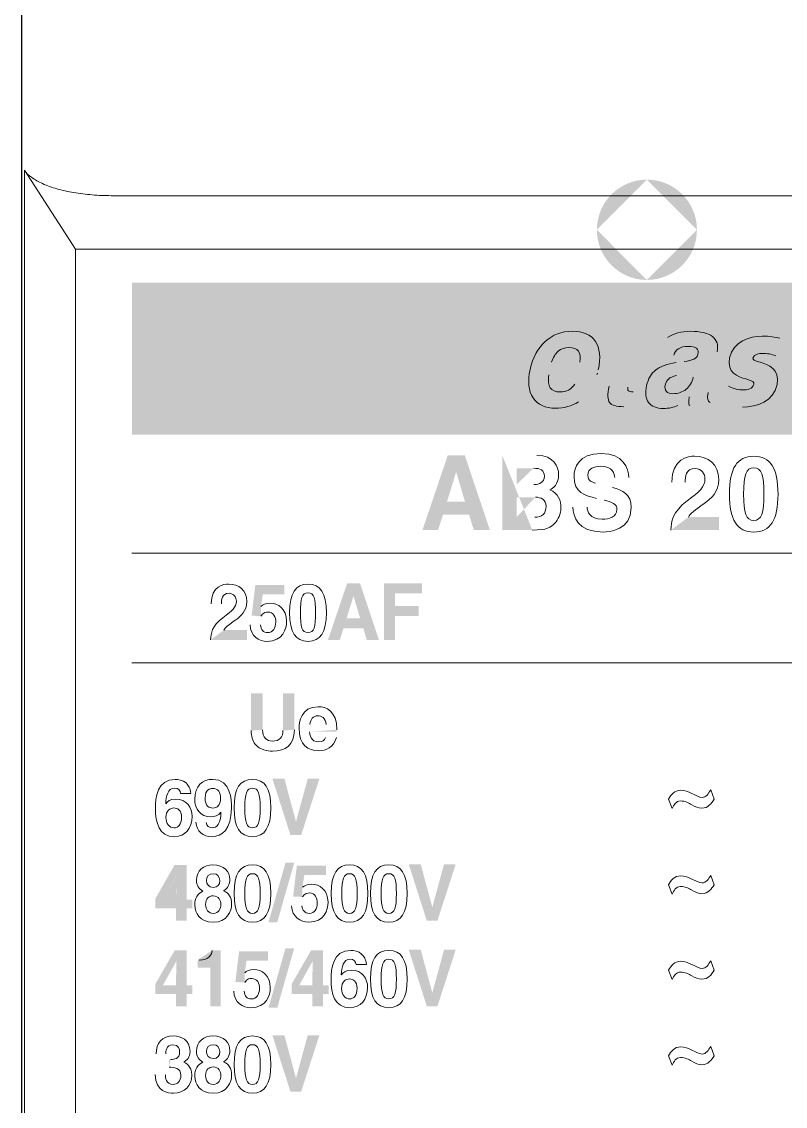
# Model space of a CAD drawing. Header units: millimetres. Extents: x 41 to 1635, y 11 to 1528.
# Drawn here: x 270.23 to 288.5, y 1126.19 to 1152.13 of the extents above; entities that cross this region are included whole.
import ezdxf

# ---------------------------------------------------------------- set-up
doc = ezdxf.new("R2010")
doc.units = ezdxf.units.MM
doc.header["$LTSCALE"] = 8
doc.layers.get('0').update_dxf_attribs({"linetype": 'CONTINUOUS'})
doc.layers.add('PDF3_Geometry', color=7, linetype='CONTINUOUS')
doc.layers.add('PDF3_Solid Fills', color=7, linetype='CONTINUOUS')

# ---------------------------------------------------------------- blocks, each defined once
blk = doc.blocks.new('MCCB')
at = {"layer": 'PDF3_Solid Fills', "true_color": 0xffffff, "transparency": 33554559}
h = blk.add_hatch(color=7, dxfattribs=at)
h.paths.add_polyline_path([(0.00147, -3.44269), (0.00147, -3.45856)], flags=0)
h.paths.add_polyline_path([(-0.01138, -3.4721), (-0.68742, -3.4721), (-0.68742, -3.43065), (-0.73571, -3.43065), (-0.73571, -3.4721), (-1.4246, -3.4721), (-1.4246, -3.43214), (-1.4721, -3.43214), (-1.4721, -3.47286), (-2.14808, -3.4721)], flags=0)
h.paths.add_polyline_path([(-2.16096, -3.45856), (-2.16096, -3.44269)], flags=0)
h.paths.add_polyline_path([(-2.18582, -3.34318), (-2.18582, -0.12864)], flags=0)
h.paths.add_polyline_path([(-2.16096, -0.0291), (-2.16096, -0.01329)], flags=0)
h.paths.add_polyline_path([(-2.14808, 0.00026), (-1.4721, 0.00106), (-1.4721, -0.03968), (-1.4246, -0.03968), (-1.4246, 0.00026), (-0.73571, 0.00026), (-0.73571, -0.04121), (-0.68742, -0.04121), (-0.68742, 0.00026), (-0.01138, 0.00026)], flags=0)
h.paths.add_polyline_path([(0.00147, -0.01329), (0.00147, -0.0291)], flags=0)
h.paths.add_polyline_path([(0.02633, -0.12864), (0.02633, -3.34318)], flags=0)
at = {"layer": 'PDF3_Solid Fills', "true_color": 0x1d407e, "transparency": 33554559}
h = blk.add_hatch(color=156, dxfattribs=at)
h.paths.add_polyline_path([(-1.78763, -1.23022, 0.413689), (-1.81714, -1.20064)], flags=0)
h.paths.add_polyline_path([(-1.81721, -1.25981, 0.414085), (-1.78763, -1.23022)], flags=0)
h.paths.add_polyline_path([(-1.84665, -1.23022, 0.41329), (-1.81721, -1.25981)], flags=0)
h.paths.add_polyline_path([(-1.81707, -1.20064, 0.414085), (-1.84665, -1.23022)], flags=0)
at = {"layer": 'PDF3_Solid Fills', "true_color": 0xffffff, "transparency": 33554559}
blk.add_hatch(color=7, dxfattribs=at).paths.add_polyline_path([(-1.95725, -1.33401), (-1.94471, -1.27654), (-1.92721, -1.27654), (-1.92529, -1.32028), (-1.90446, -1.27654), (-1.88692, -1.27654), (-1.89946, -1.33401), (-1.91053, -1.33401), (-1.9004, -1.28765), (-1.92221, -1.33401), (-1.93431, -1.33401), (-1.93607, -1.28765), (-1.94617, -1.33401)])
h = blk.add_hatch(color=7, dxfattribs=at)
h.paths.add_polyline_path([(-1.82426, -1.33431, 0.008902), (-1.82799, -1.33442)], flags=0)
h.paths.add_polyline_path([(-1.83078, -1.33453, 0.011922), (-1.82799, -1.33442)], flags=0)
h.paths.add_polyline_path([(-1.83946, -1.32247), (-1.83446, -1.2996), (-1.84006, -1.2996), (-1.83831, -1.29164), (-1.83271, -1.29164), (-1.83019, -1.28006), (-1.81893, -1.28006), (-1.82144, -1.29164), (-1.81494, -1.29164), (-1.81667, -1.2996), (-1.82319, -1.2996), (-1.82829, -1.32301)], flags=0)
h.paths.add_polyline_path([(-1.82514, -1.32574), (-1.82238, -1.32574), (-1.82426, -1.33431)], flags=0)
h = blk.add_hatch(color=7, dxfattribs=at)
h.paths.add_polyline_path([(-1.7989, -1.33382, 0.108991), (-1.79219, -1.32878)], flags=0)
h.paths.add_polyline_path([(-1.79518, -1.30794, 0.009339), (-1.79992, -1.30857)], flags=0)
h.paths.add_polyline_path([(-1.80119, -1.30424), (-1.80133, -1.30486), (-1.81197, -1.30486), (-1.81179, -1.30408)], flags=0)
h.paths.add_polyline_path([(-1.80496, -1.29382, 0.19658), (-1.81179, -1.30408)], flags=0)
h.paths.add_polyline_path([(-1.77571, -1.30211), (-1.78097, -1.32621)], flags=0)
h.paths.add_polyline_path([(-1.77987, -1.3321), (-1.78028, -1.33401), (-1.79208, -1.33401)], flags=0)
h.paths.add_polyline_path([(-1.79581, -1.31525, 0.048532), (-1.78897, -1.31317)], flags=0)
h.paths.add_polyline_path([(-1.79581, -1.31525, 0.002804), (-1.79974, -1.31606)], flags=0)
h.paths.add_polyline_path([(-1.78986, -1.31718), (-1.78897, -1.31317)], flags=0)
h = blk.add_hatch(color=7, dxfattribs=at)
h.paths.add_polyline_path([(-1.76892, -1.3224), (-1.77058, -1.32151), (-1.77383, -1.33275), (-1.77232, -1.33315)], flags=0)
h.paths.add_polyline_path([(-1.77232, -1.33315, 0.066115), (-1.76076, -1.33481)], flags=0)
h.paths.add_polyline_path([(-1.74108, -1.30454), (-1.73958, -1.30507), (-1.7364, -1.29468), (-1.73872, -1.29417)], flags=0)
h = blk.add_hatch(color=7, dxfattribs=at)
h.paths.add_polyline_path([(-1.85957, -1.32119), (-1.84829, -1.32119)], flags=0)
h.paths.add_polyline_path([(-1.8575, -1.33168, 0.143208), (-1.84829, -1.32119)], flags=0)
h.paths.add_polyline_path([(-1.84586, -1.31283, 0.00106), (-1.84626, -1.31467)], flags=0)
h.paths.add_polyline_path([(-1.84664, -1.31582), (-1.87493, -1.31582)], flags=0)
h.paths.add_polyline_path([(-1.87332, -1.30837), (-1.85665, -1.30837)], flags=0)
at = {"layer": 'PDF3_Solid Fills', "transparency": 33554559}
h = blk.add_hatch(color=256, dxfattribs=at)
h.paths.add_polyline_path([(-1.94029, -1.40726), (-1.9495, -1.40726), (-1.93458, -1.36322), (-1.9245, -1.36322), (-1.90976, -1.40726), (-1.91926, -1.40726), (-1.92194, -1.39819), (-1.93738, -1.39819)], flags=0)
h.paths.add_polyline_path([(-1.93504, -1.39058), (-1.92439, -1.39058), (-1.92957, -1.37317), (-1.92968, -1.37317)], flags=0)
h = blk.add_hatch(color=256, dxfattribs=at)
h.paths.add_polyline_path([(-1.90242, -1.36322), (-1.88208, -1.36322)], flags=0)
h.paths.add_polyline_path([(-1.88471, -1.40726), (-1.90242, -1.40726), (-1.90242, -1.36322)], flags=0)
h.paths.add_polyline_path([(-1.89403, -1.38046), (-1.88378, -1.38046)], flags=0)
h.paths.add_polyline_path([(-1.88401, -1.37083), (-1.89403, -1.37083), (-1.89403, -1.38046)], flags=0)
h.paths.add_polyline_path([(-1.89403, -1.39967), (-1.88331, -1.39967)], flags=0)
h.paths.add_polyline_path([(-1.8829, -1.38789), (-1.89403, -1.38789), (-1.89403, -1.39967)], flags=0)
h = blk.add_hatch(color=256, dxfattribs=at)
h.paths.add_polyline_path([(-1.79265, -1.39967), (-1.77471, -1.39967), (-1.77471, -1.40726), (-1.80296, -1.40726)], flags=0)
h.paths.add_polyline_path([(-1.79457, -1.37911), (-1.80249, -1.37911)], flags=0)
h = blk.add_hatch(color=256, dxfattribs=at)
h.paths.add_polyline_path([(-1.99822, -1.47201), (-2.00518, -1.47201), (-1.99392, -1.43874), (-1.98629, -1.43874), (-1.97515, -1.47201), (-1.98233, -1.47201), (-1.98436, -1.46515), (-1.99603, -1.46515)], flags=0)
h.paths.add_polyline_path([(-1.99426, -1.4594), (-1.98621, -1.4594), (-1.99013, -1.44625), (-1.99021, -1.44625)], flags=0)
for points in [[(-1.96565, -1.47201), (-1.97225, -1.47201), (-1.97225, -1.43874), (-1.94976, -1.43874), (-1.94976, -1.44463), (-1.96565, -1.44463), (-1.96565, -1.45214), (-1.95174, -1.45214), (-1.95174, -1.45801), (-1.96565, -1.45801)], [(-2.01715, -1.5539), (-2.01028, -1.5539), (-2.02103, -1.58717), (-2.02732, -1.58717), (-2.03797, -1.5539), (-2.03089, -1.5539), (-2.02411, -1.57911), (-2.02403, -1.57911)], [(-1.94364, -1.62954), (-1.94372, -1.62954), (-1.9505, -1.60433), (-1.95758, -1.60433), (-1.94693, -1.6376), (-1.94064, -1.6376), (-1.9299, -1.60433), (-1.93676, -1.60433)], [(-1.93676, -1.65476), (-1.9299, -1.65476), (-1.94064, -1.68803), (-1.94693, -1.68803), (-1.95758, -1.65476), (-1.9505, -1.65476), (-1.94372, -1.67997), (-1.94364, -1.67997)], [(-2.01715, -1.70518), (-2.01028, -1.70518), (-2.02103, -1.73846), (-2.02732, -1.73846), (-2.03797, -1.70518), (-2.03089, -1.70518), (-2.02411, -1.73039), (-2.02403, -1.73039)]]:
    blk.add_hatch(color=256, dxfattribs=at).paths.add_polyline_path(points)
h = blk.add_hatch(color=256, dxfattribs=at)
h.paths.add_polyline_path([(-2.05118, -1.46321), (-2.04501, -1.46321)], flags=0)
h.paths.add_polyline_path([(-2.04471, -1.45801), (-2.05021, -1.45774), (-2.04806, -1.43967), (-2.03089, -1.43967), (-2.03089, -1.44514), (-2.04361, -1.44514), (-2.04471, -1.45228)], flags=0)
h = blk.add_hatch(color=256, dxfattribs=at)
h.paths.add_polyline_path([(-2.0666, -1.46626), (-2.05303, -1.46626), (-2.05303, -1.47201), (-2.07439, -1.47201)], flags=0)
h.paths.add_polyline_path([(-2.06804, -1.45075), (-2.07403, -1.45075)], flags=0)
h = blk.add_hatch(color=256, dxfattribs=at)
h.paths.add_polyline_path([(-2.05051, -1.52553), (-2.05051, -1.50347), (-2.04379, -1.50347), (-2.04379, -1.52507)], flags=0)
h.paths.add_polyline_path([(-2.03176, -1.52539), (-2.03176, -1.50347), (-2.02503, -1.50347), (-2.02503, -1.52511)], flags=0)
h = blk.add_hatch(color=256, dxfattribs=at)
h.paths.add_polyline_path([(-1.99999, -1.52501), (-1.99999, -1.52618), (-2.01606, -1.52618)], flags=0)
h.paths.add_polyline_path([(-2.00658, -1.52951), (-2.00025, -1.52951)], flags=0)
h.paths.add_polyline_path([(-2.01588, -1.52196), (-2.00632, -1.52196)], flags=0)
h = blk.add_hatch(color=256, dxfattribs=at)
h.paths.add_polyline_path([(-2.08512, -1.62528), (-2.0886, -1.62528), (-2.0886, -1.60469), (-2.09561, -1.60469), (-2.1071, -1.62472), (-2.1071, -1.63032), (-2.09476, -1.63032), (-2.09476, -1.6376), (-2.0886, -1.6376), (-2.0886, -1.63032), (-2.08512, -1.63032)], flags=0)
h.paths.add_polyline_path([(-2.10256, -1.62528), (-2.09472, -1.61114), (-2.09464, -1.61114)], flags=0)
h.paths.add_polyline_path([(-2.09464, -1.61114, 0.003778), (-2.09476, -1.62528)], flags=0)
h.paths.add_polyline_path([(-2.09476, -1.62528), (-2.10256, -1.62528)], flags=0)
h = blk.add_hatch(color=256, dxfattribs=at)
h.paths.add_polyline_path([(-2.02671, -1.62881), (-2.02054, -1.62881)], flags=0)
h.paths.add_polyline_path([(-2.02024, -1.62361), (-2.02574, -1.62332), (-2.02358, -1.60525), (-2.00642, -1.60525), (-2.00642, -1.61072), (-2.01914, -1.61072), (-2.02024, -1.61786)], flags=0)
h = blk.add_hatch(color=256, dxfattribs=at)
h.paths.add_polyline_path([(-2.08512, -1.68075), (-2.0886, -1.68075), (-2.0886, -1.68803), (-2.09476, -1.68803), (-2.09476, -1.68075), (-2.1071, -1.68075), (-2.1071, -1.67514), (-2.09561, -1.65512), (-2.0886, -1.65512), (-2.0886, -1.67569), (-2.08512, -1.67569)], flags=0)
h.paths.add_polyline_path([(-2.09464, -1.66157, 0.003776), (-2.09476, -1.67569)], flags=0)
h.paths.add_polyline_path([(-2.09464, -1.66157), (-2.09472, -1.66157), (-2.10256, -1.67569), (-2.09476, -1.67569)], flags=0)
h = blk.add_hatch(color=256, dxfattribs=at)
h.paths.add_polyline_path([(-2.08208, -1.66083), (-2.08121, -1.66083)], flags=0)
h.paths.add_polyline_path([(-2.07354, -1.65512), (-2.06849, -1.65512), (-2.06849, -1.68803), (-2.07465, -1.68803), (-2.07465, -1.66536), (-2.08208, -1.66536), (-2.08208, -1.66083)], flags=0)
h = blk.add_hatch(color=256, dxfattribs=at)
h.paths.add_polyline_path([(-2.06078, -1.67922), (-2.05461, -1.67922)], flags=0)
h.paths.add_polyline_path([(-2.05431, -1.67403), (-2.05981, -1.67375), (-2.05765, -1.65568), (-2.04049, -1.65568), (-2.04049, -1.66115), (-2.05321, -1.66115), (-2.05431, -1.66829)], flags=0)
h = blk.add_hatch(color=256, dxfattribs=at)
h.paths.add_polyline_path([(-2.00474, -1.68075), (-2.00821, -1.68075), (-2.00821, -1.68803), (-2.01438, -1.68803), (-2.01438, -1.68075), (-2.02671, -1.68075), (-2.02671, -1.67514), (-2.01521, -1.65512), (-2.00821, -1.65512), (-2.00821, -1.67569), (-2.00474, -1.67569)], flags=0)
h.paths.add_polyline_path([(-2.01425, -1.66157, 0.003776), (-2.01438, -1.67569)], flags=0)
h.paths.add_polyline_path([(-2.01425, -1.66157), (-2.01433, -1.66157), (-2.02217, -1.67569), (-2.01438, -1.67569)], flags=0)
h = blk.add_hatch(color=256, dxfattribs=at)
h.paths.add_polyline_path([(-2.10111, -1.7284), (-2.10106, -1.72835), (-2.1071, -1.72835)], flags=0)
h.paths.add_polyline_path([(-2.09028, -1.72108), (-2.09028, -1.72099)], flags=0)
h.paths.add_polyline_path([(-2.10657, -1.71613), (-2.10083, -1.71613)], flags=0)
h.paths.add_polyline_path([(-2.09793, -1.7194), (-2.0989, -1.7194), (-2.0989, -1.72404)], flags=0)
at = {"layer": 'PDF3_Geometry', "lineweight": 30}
blk.add_lwpolyline([(-2.18582, -3.34318), (-2.18582, -0.12864)], dxfattribs=at)
at = {"layer": 'PDF3_Geometry', "lineweight": 9}
for points in [[(-2.18565, -3.3474), (-2.18565, -0.66293)], [(-2.15411, -1.24167), (-2.18419, -1.19506)], [(-2.18413, -2.27744), (-2.18413, -1.19513)], [(-2.15411, -2.23089), (-2.15411, -1.24167)], [(-2.15411, -1.24167), (-1.31644, -1.24167)], [(-1.50635, -1.42089), (-2.12078, -1.42089)], [(-1.50635, -1.48564), (-2.12078, -1.48564)], [(-2.086, -1.56261), (-2.09213, -1.56261)], [(-1.80431, -1.56597), (-1.80221, -1.5715)], [(-1.77739, -1.56597), (-1.77949, -1.56046)], [(-2.10088, -1.56854), (-2.10081, -1.56864)], [(-1.77949, -1.61088), (-1.77739, -1.6164)], [(-1.80221, -1.62192), (-1.80431, -1.6164)], [(-1.77739, -1.66683), (-1.77949, -1.66131)], [(-1.98246, -1.66347), (-1.98858, -1.66347)], [(-1.80431, -1.66683), (-1.80221, -1.67235)], [(-1.99735, -1.6694), (-1.99725, -1.66949)], [(-1.77949, -1.71174), (-1.77739, -1.71725)], [(-1.80221, -1.72278), (-1.80431, -1.71725)]]:
    blk.add_lwpolyline(points, dxfattribs=at)
blk.add_lwpolyline([(-2.17356, -1.20299, 0.037032), (-2.1651, -1.20603, 0.027898), (-2.15522, -1.20829, 0.023242), (-2.14435, -1.20962, 0.022004), (-2.13303, -1.21011), (-1.31644, -1.21011)], format="xyb", dxfattribs=at)
for points in [[(-2.18004, -1.19928), (-2.18163, -1.1981), (-2.18313, -1.19672), (-2.18419, -1.19506)], [(-2.17356, -1.20299), (-2.17585, -1.20197), (-2.17806, -1.20078), (-2.18004, -1.19928)], [(-1.87711, -1.29608), (-1.87268, -1.29208), (-1.86742, -1.29008), (-1.86126, -1.29008)], [(-1.86126, -1.29008), (-1.85476, -1.29008), (-1.85018, -1.29204), (-1.84749, -1.296)], [(-1.80496, -1.29382), (-1.80136, -1.29133), (-1.79685, -1.29008), (-1.79144, -1.29008)], [(-1.79144, -1.29008), (-1.78551, -1.29008), (-1.78119, -1.29111), (-1.7785, -1.29317)], [(-1.886, -1.31251), (-1.88447, -1.30557), (-1.8815, -1.3001), (-1.87711, -1.29608)], [(-1.84749, -1.296), (-1.84483, -1.29993), (-1.84428, -1.30556), (-1.84586, -1.31283)], [(-1.7785, -1.29317), (-1.77581, -1.29524), (-1.77487, -1.29821), (-1.77571, -1.30211)], [(-1.74913, -1.29293), (-1.75674, -1.29293), (-1.76635, -1.29628), (-1.76833, -1.30565)], [(-1.73872, -1.29417), (-1.7416, -1.29356), (-1.74454, -1.29293), (-1.74913, -1.29293)], [(-1.86942, -1.30185), (-1.87114, -1.30336), (-1.87246, -1.30556), (-1.87332, -1.30837)], [(-1.86311, -1.2996), (-1.86557, -1.2996), (-1.86768, -1.30035), (-1.86942, -1.30185)], [(-1.8575, -1.30185), (-1.85861, -1.30035), (-1.86046, -1.2996), (-1.86311, -1.2996)], [(-1.85665, -1.30837), (-1.85615, -1.30553), (-1.85644, -1.30332), (-1.8575, -1.30185)], [(-1.7985, -1.30033), (-1.79992, -1.30125), (-1.80082, -1.30253), (-1.80119, -1.30424)], [(-1.79296, -1.29897), (-1.79525, -1.29897), (-1.79708, -1.29944), (-1.7985, -1.30033)], [(-1.79518, -1.30794), (-1.79025, -1.30732), (-1.78757, -1.30593), (-1.78708, -1.30378)], [(-1.78786, -1.30008), (-1.78879, -1.29935), (-1.79046, -1.29897), (-1.79296, -1.29897)], [(-1.78708, -1.30378), (-1.78671, -1.30206), (-1.78696, -1.30083), (-1.78786, -1.30008)], [(-1.75465, -1.30593), (-1.75411, -1.30328), (-1.75044, -1.30307), (-1.74933, -1.30307)], [(-1.74933, -1.30307), (-1.74599, -1.30307), (-1.74401, -1.30354), (-1.74108, -1.30454)], [(-1.81192, -1.31289), (-1.80924, -1.31081), (-1.80522, -1.30936), (-1.79992, -1.30857)], [(-1.76833, -1.30565), (-1.77028, -1.31476), (-1.76333, -1.31682), (-1.75875, -1.31818)], [(-1.75043, -1.30832), (-1.75357, -1.30733), (-1.75483, -1.30678), (-1.75465, -1.30593)], [(-1.74038, -1.3215), (-1.73835, -1.31207), (-1.74564, -1.30981), (-1.75043, -1.30832)], [(-1.88426, -1.32926), (-1.88696, -1.32514), (-1.88754, -1.31956), (-1.886, -1.31251)], [(-1.87493, -1.31582), (-1.8755, -1.31914), (-1.87522, -1.32164), (-1.87413, -1.32332)], [(-1.84626, -1.31467), (-1.84639, -1.31507), (-1.8465, -1.31546), (-1.84664, -1.31582)], [(-1.81728, -1.32206), (-1.81639, -1.31806), (-1.81462, -1.315), (-1.81192, -1.31289)], [(-1.79974, -1.31606), (-1.80186, -1.31663), (-1.8034, -1.31735), (-1.80439, -1.31821)], [(-1.79404, -1.32428), (-1.7919, -1.32256), (-1.7905, -1.32019), (-1.78986, -1.31718)], [(-1.87413, -1.32332), (-1.87303, -1.325), (-1.8711, -1.32585), (-1.86835, -1.32585)], [(-1.86332, -1.32472), (-1.86189, -1.32397), (-1.86064, -1.32279), (-1.85957, -1.32119)], [(-1.83915, -1.33208), (-1.84039, -1.33046), (-1.8405, -1.32728), (-1.83946, -1.32247)], [(-1.82829, -1.32301), (-1.82854, -1.32411), (-1.82846, -1.32487), (-1.82804, -1.32519)], [(-1.81612, -1.33204), (-1.81782, -1.32971), (-1.81822, -1.32636), (-1.81728, -1.32206)], [(-1.80636, -1.32175), (-1.80671, -1.32332), (-1.80646, -1.32457), (-1.80565, -1.3255)], [(-1.80439, -1.31821), (-1.80537, -1.31907), (-1.80603, -1.32025), (-1.80636, -1.32175)], [(-1.76017, -1.32467), (-1.76318, -1.32467), (-1.76603, -1.32393), (-1.76892, -1.3224)], [(-1.76076, -1.33481), (-1.75226, -1.33481), (-1.74244, -1.33131), (-1.74038, -1.3215)], [(-1.75406, -1.32136), (-1.75461, -1.32397), (-1.75818, -1.32467), (-1.76017, -1.32467)], [(-1.75875, -1.31818), (-1.7546, -1.3194), (-1.75376, -1.31997), (-1.75406, -1.32136)], [(-1.87103, -1.33544), (-1.87717, -1.33544), (-1.8816, -1.33339), (-1.88426, -1.32926)], [(-1.86835, -1.32585), (-1.86639, -1.32585), (-1.86471, -1.32546), (-1.86332, -1.32472)], [(-1.82804, -1.32519), (-1.82764, -1.32557), (-1.82667, -1.32574), (-1.82514, -1.32574)], [(-1.80565, -1.3255), (-1.80483, -1.32642), (-1.80357, -1.32688), (-1.80186, -1.32688)], [(-1.80186, -1.32688), (-1.79878, -1.32688), (-1.79617, -1.32601), (-1.79404, -1.32428)], [(-1.79244, -1.33161), (-1.79247, -1.33074), (-1.79237, -1.32978), (-1.79219, -1.32878)], [(-1.78097, -1.32621), (-1.78136, -1.32797), (-1.78149, -1.32929), (-1.78129, -1.33015)], [(-1.78129, -1.33015), (-1.78111, -1.331), (-1.78064, -1.33168), (-1.77987, -1.3321)], [(-1.8575, -1.33168), (-1.86153, -1.33419), (-1.86604, -1.33544), (-1.87103, -1.33544)], [(-1.83078, -1.33453), (-1.83511, -1.33453), (-1.8379, -1.33371), (-1.83915, -1.33208)], [(-1.80737, -1.33556), (-1.81149, -1.33556), (-1.8144, -1.33438), (-1.81612, -1.33204)], [(-1.7989, -1.33382), (-1.80149, -1.33499), (-1.80431, -1.33556), (-1.80737, -1.33556)], [(-1.79208, -1.33401), (-1.79232, -1.33328), (-1.79243, -1.33249), (-1.79244, -1.33161)], [(-1.86011, -1.37561), (-1.86011, -1.37071), (-1.85761, -1.36206), (-1.84404, -1.36206)], [(-1.84404, -1.36206), (-1.83122, -1.36206), (-1.82778, -1.37089), (-1.82772, -1.37629)], [(-1.88208, -1.36322), (-1.87183, -1.36322), (-1.86921, -1.36997), (-1.86921, -1.37451)], [(-1.80249, -1.37911), (-1.80249, -1.36494), (-1.79265, -1.36372), (-1.78897, -1.36372)], [(-1.78897, -1.36372), (-1.78106, -1.36372), (-1.77476, -1.36862), (-1.77476, -1.37746)], [(-1.76847, -1.38606), (-1.76847, -1.37076), (-1.76386, -1.36372), (-1.75414, -1.36372)], [(-1.75414, -1.36372), (-1.7444, -1.36372), (-1.73981, -1.37076), (-1.73981, -1.38606)], [(-1.8776, -1.37556), (-1.8776, -1.37193), (-1.88004, -1.37083), (-1.88401, -1.37083)], [(-1.86921, -1.37451), (-1.86921, -1.38083), (-1.87258, -1.38261), (-1.87433, -1.38353)], [(-1.84468, -1.36967), (-1.848, -1.36967), (-1.85196, -1.37096), (-1.85196, -1.37494)], [(-1.85196, -1.37494), (-1.85196, -1.37838), (-1.84928, -1.37911), (-1.84754, -1.37954)], [(-1.83611, -1.37629), (-1.83635, -1.37433), (-1.83704, -1.36967), (-1.84468, -1.36967)], [(-1.78863, -1.37096), (-1.79435, -1.37096), (-1.79451, -1.37592), (-1.79457, -1.37911)], [(-1.78292, -1.37715), (-1.78292, -1.37426), (-1.78467, -1.37096), (-1.78863, -1.37096)], [(-1.75414, -1.37058), (-1.75879, -1.37058), (-1.76008, -1.37482), (-1.76008, -1.38606)], [(-1.74819, -1.38606), (-1.74819, -1.37482), (-1.74947, -1.37058), (-1.75414, -1.37058)], [(-1.88378, -1.38046), (-1.88033, -1.38046), (-1.8776, -1.37906), (-1.8776, -1.37556)], [(-1.84683, -1.38857), (-1.8536, -1.3869), (-1.86011, -1.38531), (-1.86011, -1.37561)], [(-1.79335, -1.38997), (-1.78589, -1.38428), (-1.78292, -1.38206), (-1.78292, -1.37715)], [(-1.77476, -1.37746), (-1.77476, -1.38494), (-1.77936, -1.38875), (-1.78339, -1.39162)], [(-1.87433, -1.38353), (-1.86921, -1.38556), (-1.86788, -1.38985), (-1.86788, -1.39421)], [(-1.83733, -1.38218), (-1.83163, -1.38365), (-1.82639, -1.38611), (-1.82639, -1.39403)], [(-1.75414, -1.40843), (-1.76386, -1.40843), (-1.76847, -1.40132), (-1.76847, -1.38606)], [(-1.76008, -1.38606), (-1.76008, -1.39728), (-1.75879, -1.40157), (-1.75414, -1.40157)], [(-1.73981, -1.38606), (-1.73981, -1.40132), (-1.7444, -1.40843), (-1.75414, -1.40843)], [(-1.75414, -1.40157), (-1.74947, -1.40157), (-1.74819, -1.39728), (-1.74819, -1.38606)], [(-1.88331, -1.39967), (-1.87906, -1.39967), (-1.87661, -1.39769), (-1.87661, -1.39322)], [(-1.87661, -1.39322), (-1.87661, -1.38936), (-1.87975, -1.38789), (-1.8829, -1.38789)], [(-1.84288, -1.40843), (-1.85814, -1.40843), (-1.86076, -1.39917), (-1.86076, -1.39371)], [(-1.85238, -1.39371), (-1.85231, -1.39617), (-1.85114, -1.40082), (-1.84351, -1.40082)], [(-1.82639, -1.39403), (-1.82639, -1.40726), (-1.83921, -1.40843), (-1.84288, -1.40843)], [(-1.83478, -1.39513), (-1.83478, -1.39169), (-1.83792, -1.39076), (-1.84235, -1.38967)], [(-1.80296, -1.40726), (-1.80267, -1.40218), (-1.80232, -1.39685), (-1.79335, -1.38997)], [(-1.78339, -1.39162), (-1.78886, -1.39568), (-1.79172, -1.39764), (-1.79265, -1.39967)], [(-1.86788, -1.39421), (-1.86788, -1.39769), (-1.86926, -1.40101), (-1.87149, -1.40328)], [(-1.84351, -1.40082), (-1.83938, -1.40082), (-1.83478, -1.39979), (-1.83478, -1.39513)], [(-1.87149, -1.40328), (-1.87388, -1.40574), (-1.87614, -1.40726), (-1.88471, -1.40726)], [(-2.07403, -1.45075), (-2.07403, -1.44004), (-2.0666, -1.43911), (-2.06382, -1.43911)], [(-2.06356, -1.44458), (-2.06786, -1.44458), (-2.068, -1.44833), (-2.06804, -1.45075)], [(-2.06382, -1.43911), (-2.05783, -1.43911), (-2.05308, -1.44282), (-2.05308, -1.44949)], [(-2.05924, -1.44926), (-2.05924, -1.44708), (-2.06056, -1.44458), (-2.06356, -1.44458)], [(-2.02781, -1.45599), (-2.02781, -1.44444), (-2.02433, -1.43911), (-2.01697, -1.43911)], [(-2.01697, -1.44431), (-2.0205, -1.44431), (-2.02147, -1.4475), (-2.02147, -1.45599)], [(-2.01697, -1.43911), (-2.00963, -1.43911), (-2.00615, -1.44444), (-2.00615, -1.45599)], [(-2.01249, -1.45599), (-2.01249, -1.4475), (-2.01346, -1.44431), (-2.01697, -1.44431)], [(-2.06712, -1.45894), (-2.06149, -1.45464), (-2.05924, -1.45297), (-2.05924, -1.44926)], [(-2.05308, -1.44949), (-2.05308, -1.45515), (-2.05656, -1.45801), (-2.0596, -1.46019)], [(-2.04471, -1.45228), (-2.04357, -1.45144), (-2.04215, -1.45047), (-2.03913, -1.45047)], [(-2.03913, -1.45047), (-2.03493, -1.45047), (-2.02965, -1.45353), (-2.02965, -1.46107)], [(-2.04057, -1.45565), (-2.04142, -1.45565), (-2.04351, -1.45571), (-2.04471, -1.45801)], [(-2.03599, -1.46154), (-2.03599, -1.45863), (-2.03732, -1.45565), (-2.04057, -1.45565)], [(-2.01697, -1.47289), (-2.02433, -1.47289), (-2.02781, -1.46751), (-2.02781, -1.45599)], [(-2.02147, -1.45599), (-2.02147, -1.46446), (-2.0205, -1.46771), (-2.01697, -1.46771)], [(-2.00615, -1.45599), (-2.00615, -1.46751), (-2.00963, -1.47289), (-2.01697, -1.47289)], [(-2.01697, -1.46771), (-2.01346, -1.46771), (-2.01249, -1.46446), (-2.01249, -1.45599)], [(-2.07439, -1.47201), (-2.07417, -1.46817), (-2.0739, -1.46414), (-2.06712, -1.45894)], [(-2.0596, -1.46019), (-2.06374, -1.46326), (-2.06589, -1.46474), (-2.0666, -1.46626)], [(-2.04101, -1.47289), (-2.0459, -1.47289), (-2.05088, -1.46983), (-2.05118, -1.46321)], [(-2.04501, -1.46321), (-2.04475, -1.4659), (-2.04339, -1.46771), (-2.04065, -1.46771)], [(-2.02965, -1.46107), (-2.02965, -1.46557), (-2.03182, -1.47289), (-2.04101, -1.47289)], [(-2.04065, -1.46771), (-2.03771, -1.46771), (-2.03599, -1.46506), (-2.03599, -1.46154)], [(-2.02222, -1.5239), (-2.02222, -1.52094), (-2.02125, -1.51144), (-2.01099, -1.51144)], [(-2.01099, -1.51144), (-2.00638, -1.51144), (-1.99999, -1.51376), (-1.99999, -1.52501)], [(-2.01108, -1.51678), (-2.01399, -1.51678), (-2.01553, -1.51872), (-2.01588, -1.52196)], [(-2.00632, -1.52196), (-2.00668, -1.51799), (-2.0091, -1.51678), (-2.01108, -1.51678)], [(-2.04806, -1.5336), (-2.04978, -1.53156), (-2.05043, -1.52886), (-2.05051, -1.52553)], [(-2.04379, -1.52507), (-2.04379, -1.52969), (-2.04124, -1.53174), (-2.03815, -1.53174)], [(-2.03815, -1.53174), (-2.03363, -1.53174), (-2.03176, -1.52942), (-2.03176, -1.52539)], [(-2.02503, -1.52511), (-2.02503, -1.53388), (-2.03006, -1.53763), (-2.03801, -1.53763)], [(-2.01054, -1.53739), (-2.01715, -1.53739), (-2.02222, -1.53406), (-2.02222, -1.5239)], [(-2.01606, -1.52618), (-2.01588, -1.52803), (-2.01553, -1.53219), (-2.01054, -1.53219)], [(-2.03801, -1.53763), (-2.04092, -1.53763), (-2.04525, -1.53688), (-2.04806, -1.5336)], [(-2.00025, -1.52951), (-2.00188, -1.53544), (-2.00654, -1.53739), (-2.01054, -1.53739)], [(-2.01054, -1.53219), (-2.00883, -1.53219), (-2.00707, -1.53128), (-2.00658, -1.52951)], [(-2.10692, -1.57151), (-2.10692, -1.56525), (-2.10613, -1.55426), (-2.09529, -1.55426)], [(-2.09574, -1.55946), (-2.09974, -1.55946), (-2.10067, -1.56428), (-2.10088, -1.56854)], [(-2.09213, -1.56261), (-2.09231, -1.56076), (-2.09344, -1.55946), (-2.09574, -1.55946)], [(-2.09529, -1.55426), (-2.09401, -1.55426), (-2.09044, -1.55478), (-2.08892, -1.5564)], [(-2.08892, -1.5564), (-2.08719, -1.55817), (-2.08658, -1.55914), (-2.086, -1.56261)], [(-2.08381, -1.56608), (-2.08381, -1.55803), (-2.07926, -1.55426), (-2.07315, -1.55426)], [(-2.07319, -1.5596), (-2.07478, -1.5596), (-2.07764, -1.56043), (-2.07764, -1.56515)], [(-2.06849, -1.56567), (-2.06849, -1.56192), (-2.07003, -1.5596), (-2.07319, -1.5596)], [(-2.07315, -1.55426), (-2.06232, -1.55426), (-2.06214, -1.56656), (-2.06214, -1.57118)], [(-2.06056, -1.57114), (-2.06056, -1.5596), (-2.05708, -1.55426), (-2.04974, -1.55426)], [(-2.04974, -1.55946), (-2.05325, -1.55946), (-2.05422, -1.56265), (-2.05422, -1.57114)], [(-2.04974, -1.55426), (-2.04238, -1.55426), (-2.0389, -1.5596), (-2.0389, -1.57114)], [(-2.04524, -1.57114), (-2.04524, -1.56265), (-2.04621, -1.55946), (-2.04974, -1.55946)], [(-2.10081, -1.56864), (-2.09996, -1.56743), (-2.09842, -1.5659), (-2.09494, -1.5659)], [(-2.09494, -1.5659), (-2.08847, -1.5659), (-2.08539, -1.57114), (-2.08539, -1.57606)], [(-2.07433, -1.57637), (-2.08032, -1.57637), (-2.08381, -1.5716), (-2.08381, -1.56608)], [(-2.07764, -1.56515), (-2.07764, -1.57011), (-2.07535, -1.57118), (-2.07303, -1.57118)], [(-2.07303, -1.57118), (-2.07086, -1.57118), (-2.06849, -1.56956), (-2.06849, -1.56567)], [(-1.79703, -1.56069), (-1.80093, -1.56069), (-1.80303, -1.5634), (-1.80431, -1.56597)], [(-1.79056, -1.56265), (-1.79278, -1.56163), (-1.79504, -1.56069), (-1.79703, -1.56069)], [(-1.78461, -1.56493), (-1.78619, -1.56493), (-1.7884, -1.56364), (-1.79056, -1.56265)], [(-1.78467, -1.57125), (-1.78107, -1.57125), (-1.77914, -1.56856), (-1.77739, -1.56597)], [(-1.77949, -1.56046), (-1.78082, -1.5626), (-1.78228, -1.56493), (-1.78461, -1.56493)], [(-2.09561, -1.58806), (-2.10507, -1.58806), (-2.10692, -1.57971), (-2.10692, -1.57151)], [(-2.09604, -1.5711), (-2.09838, -1.5711), (-2.10075, -1.57263), (-2.10075, -1.57674)], [(-2.09156, -1.57661), (-2.09156, -1.57243), (-2.09411, -1.5711), (-2.09604, -1.5711)], [(-2.06214, -1.57118), (-2.06214, -1.58393), (-2.06786, -1.58806), (-2.0735, -1.58806)], [(-2.04974, -1.58806), (-2.05708, -1.58806), (-2.06056, -1.58268), (-2.06056, -1.57114)], [(-2.05422, -1.57114), (-2.05422, -1.57963), (-2.05325, -1.58286), (-2.04974, -1.58286)], [(-2.0389, -1.57114), (-2.0389, -1.58268), (-2.04238, -1.58806), (-2.04974, -1.58806)], [(-2.04974, -1.58286), (-2.04621, -1.58286), (-2.04524, -1.57963), (-2.04524, -1.57114)], [(-1.80221, -1.5715), (-1.80128, -1.56935), (-1.79988, -1.56701), (-1.79732, -1.56701)], [(-1.79732, -1.56701), (-1.79464, -1.56701), (-1.79249, -1.56811), (-1.79063, -1.56922)], [(-1.79063, -1.56922), (-1.78869, -1.57033), (-1.78683, -1.57125), (-1.78467, -1.57125)], [(-2.10075, -1.57674), (-2.10075, -1.58032), (-2.09881, -1.58286), (-2.09586, -1.58286)], [(-2.09586, -1.58286), (-2.09361, -1.58286), (-2.09156, -1.58106), (-2.09156, -1.57661)], [(-2.08539, -1.57606), (-2.08539, -1.58324), (-2.08957, -1.58806), (-2.09561, -1.58806)], [(-2.0735, -1.58806), (-2.07882, -1.58806), (-2.08265, -1.58481), (-2.08318, -1.57957)], [(-2.0684, -1.5736), (-2.06981, -1.57582), (-2.07222, -1.57637), (-2.07433, -1.57637)], [(-2.07346, -1.58286), (-2.0709, -1.58286), (-2.06835, -1.5806), (-2.06831, -1.57369)], [(-2.07707, -1.57962), (-2.07672, -1.58189), (-2.07535, -1.58286), (-2.07346, -1.58286)], [(-2.08275, -1.61369), (-2.08275, -1.60808), (-2.07847, -1.60469), (-2.07303, -1.60469)], [(-2.07303, -1.60469), (-2.06654, -1.60469), (-2.06311, -1.60874), (-2.06311, -1.61326)], [(-2.06056, -1.62157), (-2.06056, -1.61003), (-2.05708, -1.60469), (-2.04974, -1.60469)], [(-2.04974, -1.60469), (-2.04238, -1.60469), (-2.0389, -1.61003), (-2.0389, -1.62157)], [(-2.00333, -1.62157), (-2.00333, -1.61003), (-1.99985, -1.60469), (-1.9925, -1.60469)], [(-1.9925, -1.60469), (-1.98515, -1.60469), (-1.98167, -1.61003), (-1.98167, -1.62157)], [(-1.98017, -1.62157), (-1.98017, -1.61003), (-1.97669, -1.60469), (-1.96935, -1.60469)], [(-1.96935, -1.60469), (-1.96199, -1.60469), (-1.95851, -1.61003), (-1.95851, -1.62157)], [(-2.07263, -1.60989), (-2.07539, -1.60989), (-2.07685, -1.61156), (-2.07685, -1.61397)], [(-2.06901, -1.61397), (-2.06901, -1.61146), (-2.07064, -1.60989), (-2.07263, -1.60989)], [(-2.04974, -1.60989), (-2.05325, -1.60989), (-2.05422, -1.61308), (-2.05422, -1.62157)], [(-2.04524, -1.62157), (-2.04524, -1.61308), (-2.04621, -1.60989), (-2.04974, -1.60989)], [(-1.9925, -1.60989), (-1.99603, -1.60989), (-1.99699, -1.61308), (-1.99699, -1.62157)], [(-1.98801, -1.62157), (-1.98801, -1.61308), (-1.98899, -1.60989), (-1.9925, -1.60989)], [(-1.96935, -1.60989), (-1.97287, -1.60989), (-1.97383, -1.61308), (-1.97383, -1.62157)], [(-1.96485, -1.62157), (-1.96485, -1.61308), (-1.96582, -1.60989), (-1.96935, -1.60989)], [(-1.80431, -1.6164), (-1.80303, -1.61382), (-1.80093, -1.61113), (-1.79703, -1.61113)], [(-1.79703, -1.61113), (-1.79504, -1.61113), (-1.79278, -1.61204), (-1.79056, -1.61308)], [(-1.78461, -1.61536), (-1.78228, -1.61536), (-1.78082, -1.61303), (-1.77949, -1.61088)], [(-2.07896, -1.62014), (-2.08143, -1.61883), (-2.08275, -1.61675), (-2.08275, -1.61369)], [(-2.07685, -1.61397), (-2.07685, -1.61592), (-2.07549, -1.61804), (-2.07285, -1.61804)], [(-2.07285, -1.61804), (-2.07042, -1.61804), (-2.06901, -1.61633), (-2.06901, -1.61397)], [(-2.06311, -1.61326), (-2.06311, -1.6161), (-2.06421, -1.61851), (-2.06672, -1.6199)], [(-2.02024, -1.61786), (-2.0191, -1.61703), (-2.01768, -1.61606), (-2.01464, -1.61606)], [(-2.01464, -1.61606), (-2.01046, -1.61606), (-2.00518, -1.61911), (-2.00518, -1.62667)], [(-1.79732, -1.61744), (-1.79988, -1.61744), (-1.80128, -1.61978), (-1.80221, -1.62192)], [(-1.79063, -1.61965), (-1.79249, -1.61854), (-1.79464, -1.61744), (-1.79732, -1.61744)], [(-1.79056, -1.61308), (-1.7884, -1.61407), (-1.78619, -1.61536), (-1.78461, -1.61536)], [(-1.77739, -1.6164), (-1.77914, -1.61897), (-1.78107, -1.62167), (-1.78467, -1.62167)], [(-2.08372, -1.62847), (-2.08372, -1.62681), (-2.08372, -1.62244), (-2.07896, -1.62014)], [(-2.07297, -1.62296), (-2.07522, -1.62296), (-2.07738, -1.62449), (-2.07738, -1.62806)], [(-2.0684, -1.6281), (-2.0684, -1.62578), (-2.06954, -1.62296), (-2.07297, -1.62296)], [(-2.06672, -1.6199), (-2.06374, -1.62147), (-2.06206, -1.62356), (-2.06206, -1.62782)], [(-2.04974, -1.63849), (-2.05708, -1.63849), (-2.06056, -1.63311), (-2.06056, -1.62157)], [(-2.05422, -1.62157), (-2.05422, -1.63004), (-2.05325, -1.63329), (-2.04974, -1.63329)], [(-2.0389, -1.62157), (-2.0389, -1.63311), (-2.04238, -1.63849), (-2.04974, -1.63849)], [(-2.04974, -1.63329), (-2.04621, -1.63329), (-2.04524, -1.63004), (-2.04524, -1.62157)], [(-2.0161, -1.62125), (-2.01693, -1.62125), (-2.01904, -1.62129), (-2.02024, -1.62361)], [(-2.01151, -1.62712), (-2.01151, -1.62421), (-2.01285, -1.62125), (-2.0161, -1.62125)], [(-1.9925, -1.63849), (-1.99985, -1.63849), (-2.00333, -1.63311), (-2.00333, -1.62157)], [(-1.99699, -1.62157), (-1.99699, -1.63004), (-1.99603, -1.63329), (-1.9925, -1.63329)], [(-1.98167, -1.62157), (-1.98167, -1.63311), (-1.98515, -1.63849), (-1.9925, -1.63849)], [(-1.9925, -1.63329), (-1.98899, -1.63329), (-1.98801, -1.63004), (-1.98801, -1.62157)], [(-1.96935, -1.63849), (-1.97669, -1.63849), (-1.98017, -1.63311), (-1.98017, -1.62157)], [(-1.97383, -1.62157), (-1.97383, -1.63004), (-1.97287, -1.63329), (-1.96935, -1.63329)], [(-1.95851, -1.62157), (-1.95851, -1.63311), (-1.96199, -1.63849), (-1.96935, -1.63849)], [(-1.96935, -1.63329), (-1.96582, -1.63329), (-1.96485, -1.63004), (-1.96485, -1.62157)], [(-1.78467, -1.62167), (-1.78683, -1.62167), (-1.78869, -1.62075), (-1.79063, -1.61965)], [(-2.07289, -1.63849), (-2.08094, -1.63849), (-2.08372, -1.63296), (-2.08372, -1.62847)], [(-2.07738, -1.62806), (-2.07738, -1.63121), (-2.07565, -1.63329), (-2.07285, -1.63329)], [(-2.06206, -1.62782), (-2.06206, -1.632), (-2.06461, -1.63849), (-2.07289, -1.63849)], [(-2.07285, -1.63329), (-2.06963, -1.63329), (-2.0684, -1.63037), (-2.0684, -1.6281)], [(-2.01654, -1.63849), (-2.02143, -1.63849), (-2.0264, -1.63543), (-2.02671, -1.62881)], [(-2.02054, -1.62881), (-2.02028, -1.63149), (-2.01892, -1.63329), (-2.01618, -1.63329)], [(-2.00518, -1.62667), (-2.00518, -1.63115), (-2.00733, -1.63849), (-2.01654, -1.63849)], [(-2.01618, -1.63329), (-2.01324, -1.63329), (-2.01151, -1.63065), (-2.01151, -1.62712)], [(-2.08121, -1.66083), (-2.07526, -1.66083), (-2.07368, -1.65758), (-2.07354, -1.65512)], [(-2.00338, -1.67236), (-2.00338, -1.66611), (-2.00258, -1.65512), (-1.99175, -1.65512)], [(-1.99175, -1.65512), (-1.99047, -1.65512), (-1.98692, -1.65564), (-1.98536, -1.65726)], [(-1.98017, -1.67199), (-1.98017, -1.66046), (-1.97669, -1.65512), (-1.96935, -1.65512)], [(-1.96935, -1.65512), (-1.96199, -1.65512), (-1.95851, -1.66046), (-1.95851, -1.67199)], [(-1.99219, -1.66032), (-1.99619, -1.66032), (-1.99713, -1.66514), (-1.99735, -1.6694)], [(-1.98858, -1.66347), (-1.98876, -1.66161), (-1.9899, -1.66032), (-1.99219, -1.66032)], [(-1.98536, -1.65726), (-1.98365, -1.65901), (-1.98304, -1.66), (-1.98246, -1.66347)], [(-1.96935, -1.66032), (-1.97287, -1.66032), (-1.97383, -1.66351), (-1.97383, -1.67199)], [(-1.96485, -1.67199), (-1.96485, -1.66351), (-1.96582, -1.66032), (-1.96935, -1.66032)], [(-1.79703, -1.66156), (-1.80093, -1.66156), (-1.80303, -1.66425), (-1.80431, -1.66683)], [(-1.79056, -1.66351), (-1.79278, -1.66247), (-1.79504, -1.66156), (-1.79703, -1.66156)], [(-1.77949, -1.66131), (-1.78082, -1.66346), (-1.78228, -1.66579), (-1.78461, -1.66579)], [(-2.05431, -1.66829), (-2.05317, -1.66746), (-2.05175, -1.66647), (-2.04872, -1.66647)], [(-2.04872, -1.66647), (-2.04454, -1.66647), (-2.03925, -1.66954), (-2.03925, -1.6771)], [(-1.99725, -1.66949), (-1.99642, -1.66829), (-1.99488, -1.66675), (-1.9914, -1.66675)], [(-1.9914, -1.66675), (-1.98493, -1.66675), (-1.98185, -1.67199), (-1.98185, -1.6769)], [(-1.80221, -1.67235), (-1.80128, -1.67019), (-1.79988, -1.66788), (-1.79732, -1.66788)], [(-1.79732, -1.66788), (-1.79464, -1.66788), (-1.79249, -1.66897), (-1.79063, -1.67008)], [(-1.78461, -1.66579), (-1.78619, -1.66579), (-1.7884, -1.6645), (-1.79056, -1.66351)], [(-1.78467, -1.6721), (-1.78107, -1.6721), (-1.77914, -1.6694), (-1.77739, -1.66683)], [(-2.05017, -1.67167), (-2.05101, -1.67167), (-2.05311, -1.67171), (-2.05431, -1.67403)], [(-2.04558, -1.67756), (-2.04558, -1.67464), (-2.04692, -1.67167), (-2.05017, -1.67167)], [(-1.99206, -1.6889), (-2.00153, -1.6889), (-2.00338, -1.68057), (-2.00338, -1.67236)], [(-1.9925, -1.67194), (-1.99483, -1.67194), (-1.99722, -1.67347), (-1.99722, -1.6776)], [(-1.98801, -1.67746), (-1.98801, -1.67329), (-1.99057, -1.67194), (-1.9925, -1.67194)], [(-1.96935, -1.6889), (-1.97669, -1.6889), (-1.98017, -1.68353), (-1.98017, -1.67199)], [(-1.97383, -1.67199), (-1.97383, -1.68047), (-1.97287, -1.68372), (-1.96935, -1.68372)], [(-1.95851, -1.67199), (-1.95851, -1.68353), (-1.96199, -1.6889), (-1.96935, -1.6889)], [(-1.96935, -1.68372), (-1.96582, -1.68372), (-1.96485, -1.68047), (-1.96485, -1.67199)], [(-1.79063, -1.67008), (-1.78869, -1.67118), (-1.78683, -1.6721), (-1.78467, -1.6721)], [(-2.05061, -1.6889), (-2.0555, -1.6889), (-2.06047, -1.68585), (-2.06078, -1.67922)], [(-2.05461, -1.67922), (-2.05435, -1.68192), (-2.05299, -1.68372), (-2.05025, -1.68372)], [(-2.03925, -1.6771), (-2.03925, -1.68158), (-2.04142, -1.6889), (-2.05061, -1.6889)], [(-2.05025, -1.68372), (-2.04731, -1.68372), (-2.04558, -1.68108), (-2.04558, -1.67756)], [(-1.99722, -1.6776), (-1.99722, -1.68117), (-1.99528, -1.68372), (-1.99232, -1.68372)], [(-1.99232, -1.68372), (-1.99008, -1.68372), (-1.98801, -1.68192), (-1.98801, -1.67746)], [(-1.98185, -1.6769), (-1.98185, -1.68408), (-1.98603, -1.6889), (-1.99206, -1.6889)], [(-2.09621, -1.70556), (-2.10326, -1.70556), (-2.10657, -1.70996), (-2.10657, -1.71613)], [(-2.08653, -1.71474), (-2.08653, -1.70778), (-2.09204, -1.70556), (-2.09621, -1.70556)], [(-2.08275, -1.71454), (-2.08275, -1.70894), (-2.07847, -1.70556), (-2.07303, -1.70556)], [(-2.07303, -1.70556), (-2.06654, -1.70556), (-2.06311, -1.70958), (-2.06311, -1.71413)], [(-2.06056, -1.72242), (-2.06056, -1.71089), (-2.05708, -1.70556), (-2.04974, -1.70556)], [(-2.04974, -1.70556), (-2.04238, -1.70556), (-2.0389, -1.71089), (-2.0389, -1.72242)], [(-2.10083, -1.71613), (-2.10083, -1.71496), (-2.10083, -1.71074), (-2.09661, -1.71074)], [(-2.09661, -1.71074), (-2.09322, -1.71074), (-2.09269, -1.71376), (-2.09269, -1.71496)], [(-2.07263, -1.71074), (-2.07539, -1.71074), (-2.07685, -1.71242), (-2.07685, -1.71482)], [(-2.06901, -1.71482), (-2.06901, -1.71232), (-2.07064, -1.71074), (-2.07263, -1.71074)], [(-2.04974, -1.71074), (-2.05325, -1.71074), (-2.05422, -1.71394), (-2.05422, -1.72242)], [(-2.04524, -1.72242), (-2.04524, -1.71394), (-2.04621, -1.71074), (-2.04974, -1.71074)], [(-1.80431, -1.71725), (-1.80303, -1.71468), (-1.80093, -1.71199), (-1.79703, -1.71199)], [(-1.79703, -1.71199), (-1.79504, -1.71199), (-1.79278, -1.7129), (-1.79056, -1.71394)], [(-1.78461, -1.71621), (-1.78228, -1.71621), (-1.78082, -1.71389), (-1.77949, -1.71174)], [(-2.09269, -1.71496), (-2.09269, -1.71922), (-2.09608, -1.7194), (-2.09793, -1.7194)], [(-2.09028, -1.72099), (-2.08851, -1.72015), (-2.08653, -1.71807), (-2.08653, -1.71474)], [(-2.07896, -1.72099), (-2.08143, -1.71968), (-2.08275, -1.71761), (-2.08275, -1.71454)], [(-2.07685, -1.71482), (-2.07685, -1.71678), (-2.07549, -1.7189), (-2.07285, -1.7189)], [(-2.07285, -1.7189), (-2.07042, -1.7189), (-2.06901, -1.71718), (-2.06901, -1.71482)], [(-2.06311, -1.71413), (-2.06311, -1.71696), (-2.06421, -1.71936), (-2.06672, -1.72075)], [(-1.79732, -1.71829), (-1.79988, -1.71829), (-1.80128, -1.72063), (-1.80221, -1.72278)], [(-1.79063, -1.72051), (-1.79249, -1.7194), (-1.79464, -1.71829), (-1.79732, -1.71829)], [(-1.79056, -1.71394), (-1.7884, -1.71493), (-1.78619, -1.71621), (-1.78461, -1.71621)], [(-1.77739, -1.71725), (-1.77914, -1.71983), (-1.78107, -1.72253), (-1.78467, -1.72253)], [(-2.0989, -1.72404), (-2.09604, -1.72404), (-2.0919, -1.72424), (-2.0919, -1.72872)], [(-2.08557, -1.72872), (-2.08557, -1.72313), (-2.08918, -1.7214), (-2.09028, -1.72108)], [(-2.08372, -1.72932), (-2.08372, -1.72765), (-2.08372, -1.72331), (-2.07896, -1.72099)], [(-2.07297, -1.72381), (-2.07522, -1.72381), (-2.07738, -1.72535), (-2.07738, -1.72892)], [(-2.0684, -1.72896), (-2.0684, -1.72664), (-2.06954, -1.72381), (-2.07297, -1.72381)], [(-2.06672, -1.72075), (-2.06374, -1.72233), (-2.06206, -1.72442), (-2.06206, -1.72868)], [(-2.04974, -1.73933), (-2.05708, -1.73933), (-2.06056, -1.73396), (-2.06056, -1.72242)], [(-2.05422, -1.72242), (-2.05422, -1.7309), (-2.05325, -1.73414), (-2.04974, -1.73414)], [(-2.0389, -1.72242), (-2.0389, -1.73396), (-2.04238, -1.73933), (-2.04974, -1.73933)], [(-2.04974, -1.73414), (-2.04621, -1.73414), (-2.04524, -1.7309), (-2.04524, -1.72242)], [(-1.78467, -1.72253), (-1.78683, -1.72253), (-1.78869, -1.72161), (-1.79063, -1.72051)], [(-2.1071, -1.72835), (-2.1071, -1.73864), (-2.09917, -1.73933), (-2.09621, -1.73933)], [(-2.09653, -1.73414), (-2.10067, -1.73414), (-2.10111, -1.73015), (-2.10111, -1.7284)], [(-2.0919, -1.72872), (-2.0919, -1.73239), (-2.09406, -1.73414), (-2.09653, -1.73414)], [(-2.09621, -1.73933), (-2.08992, -1.73933), (-2.08557, -1.73493), (-2.08557, -1.72872)], [(-2.07289, -1.73933), (-2.08094, -1.73933), (-2.08372, -1.73382), (-2.08372, -1.72932)], [(-2.07738, -1.72892), (-2.07738, -1.73207), (-2.07565, -1.73414), (-2.07285, -1.73414)], [(-2.06206, -1.72868), (-2.06206, -1.73285), (-2.06461, -1.73933), (-2.07289, -1.73933)], [(-2.07285, -1.73414), (-2.06963, -1.73414), (-2.0684, -1.73124), (-2.0684, -1.72896)]]:
    blk.add_open_spline(points, degree=3, dxfattribs=at)
at = {"layer": 'PDF3_Solid Fills', "lineweight": 9, "transparency": 33554559}
for points in [[(-2.12078, -1.26132), (-1.50635, -1.26132), (-2.12078, -1.35104), (-1.50635, -1.35104)], [(-2.03511, -1.63849), (-2.04026, -1.63849), (-2.02513, -1.60344), (-2.03026, -1.60344)], [(-2.03511, -1.6889), (-2.04026, -1.6889), (-2.02513, -1.65388), (-2.03026, -1.65388)]]:
    blk.add_solid(points, dxfattribs=at)

msp = doc.modelspace()

# ---------------------------------------------------------------- block references
at = {"xscale": 40.55841776033333, "yscale": 40.55841776033333, "zscale": 40.55841776033333}
msp.add_blockref('MCCB', (358.887, 1197.046), dxfattribs=at)

doc.saveas('drawing.dxf')
